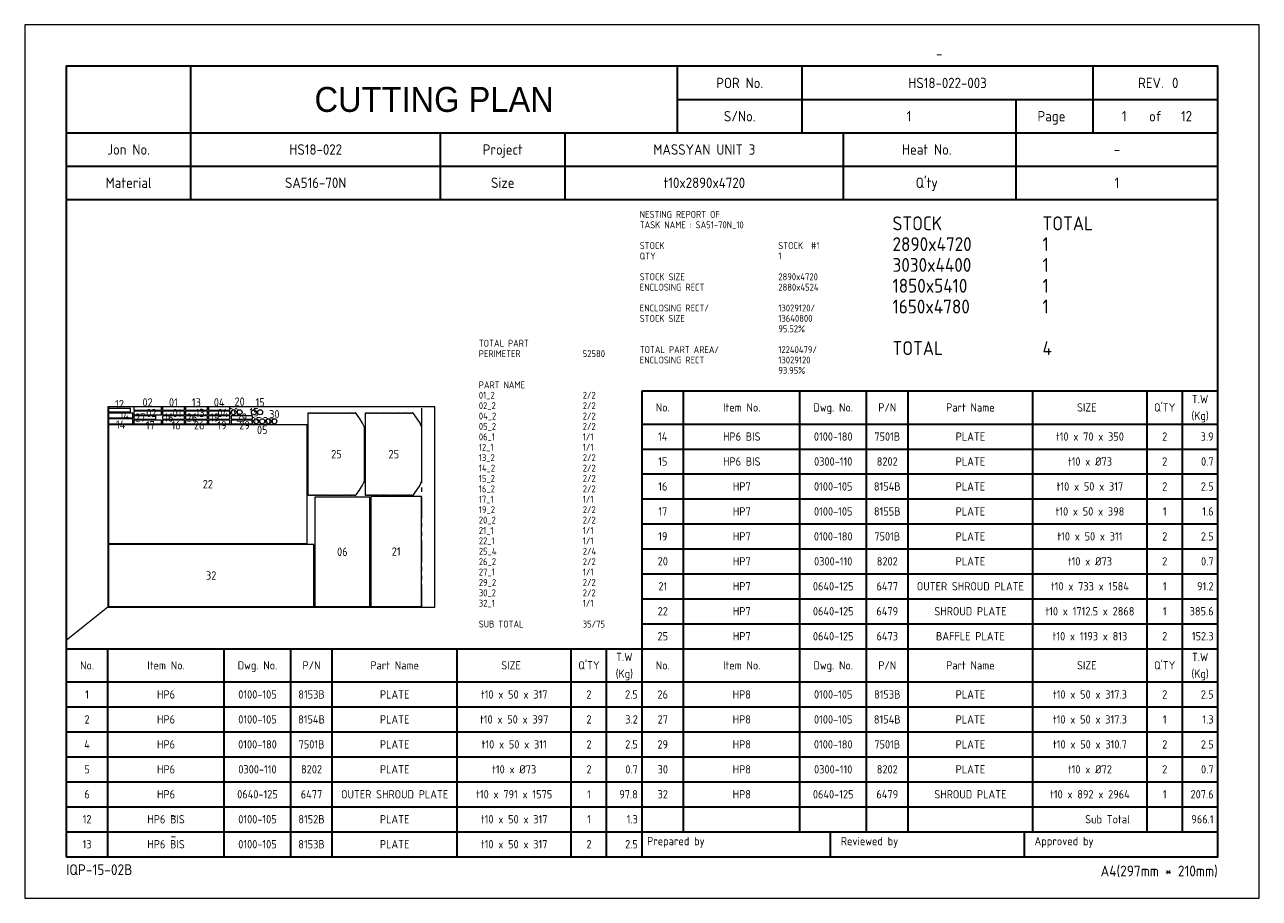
# Model space of a CAD drawing. Header units: millimetres. Extents: x -47360 to 661737, y -45870 to 354580.
# Drawn here: x 300000 to 317820, y 0 to 12600 of the extents above; entities that cross this region are included whole.
import ezdxf
from ezdxf.enums import TextEntityAlignment as Align

# ---------------------------------------------------------------- set-up
doc = ezdxf.new("R2010")
doc.units = ezdxf.units.MM
doc.header["$LTSCALE"] = 10
doc.linetypes.add('PHANTOM', pattern=[63.5, 31.75, -6.35, 6.35, -6.35, 6.35, -6.35])
for name, color, linetype in [('$ENCL_RECT_RESERVED_LAYER$', 4, 'PHANTOM'), ('01_2  010x317.300858012569x50', 7, 'Continuous'), ('02_2  010x397.411470679109x50', 7, 'Continuous'), ('04_2  010x310.703513440031x50', 7, 'Continuous'), ('05_2  010xØ73', 7, 'Continuous'), ('06_1  010x1575x791', 7, 'Continuous'), ('12_1  010x317x50', 7, 'Continuous'), ('13_2  010x317x50', 7, 'Continuous'), ('14_2  010x350x70', 7, 'Continuous'), ('15_2  010xØ73', 7, 'Continuous'), ('16_2  010x317.300858012569x50', 7, 'Continuous'), ('17_1  010x398x50', 7, 'Continuous'), ('19_2  010x310.703513440031x50', 7, 'Continuous'), ('20_2  010xØ73', 7, 'Continuous'), ('21_1  010x1584x733', 7, 'Continuous'), ('22_1  010x2868x1712.5', 7, 'Continuous'), ('25_4__010X1250X900', 7, 'Continuous'), ('26_2  010x317.3x50', 7, 'Continuous'), ('27_1  010x317.3x50', 7, 'Continuous'), ('29_2  010x310.7x50', 7, 'Continuous'), ('30_2  010xØ72', 7, 'Continuous'), ('32_1  010x2964x892', 7, 'Continuous'), ('PART-LABEL', 6, 'Continuous'), ('STOCK', 3, 'Continuous'), ('SUMMARY', 4, 'Continuous'), ('T', 2, 'Continuous')]:
    doc.layers.add(name, color=color, linetype=linetype)
doc.layers.add('PAGE', color=9, linetype='Continuous', plot=False)
doc.layers.add('TITLE', color=15, linetype='Continuous', lineweight=40)
doc.styles.get("Standard").update_dxf_attribs({"font": 'isocp2.shx', "bigfont": 'whgtxt.shx'})

# ---------------------------------------------------------------- blocks, each defined once
blk = doc.blocks.new('CP00')
at = {"layer": 'PAGE'}
blk.add_line((20, 70), (10, 62), dxfattribs=at)
blk.add_lwpolyline([(0, 0), (297, 0), (297, 210), (0, 210)], close=True, dxfattribs=at)
at = {"layer": 'TITLE'}
for p, q in [((40, 184), (40, 200)), ((157, 184), (157, 200)), ((10, 184), (287, 184)), ((10, 168), (287, 168)), ((10, 60), (287, 60)), ((148.5, 16), (287, 16))]:
    blk.add_line(p, q, dxfattribs=at)
at = {"layer": 'TITLE', "color": 8}
for p, q in [((187, 184), (187, 200)), ((257, 184), (257, 192)), ((40, 168), (40, 184)), ((130, 168), (130, 184)), ((238.5, 168), (238.5, 184)), ((10, 176), (287, 176)), ((20, 10), (20, 60)), ((48, 10), (48, 60)), ((64, 10), (64, 60)), ((74, 10), (74, 60)), ((104, 10), (104, 60)), ((131.5, 10), (131.5, 60)), ((140, 10), (140, 60)), ((158.5, 16), (158.5, 60)), ((186.5, 16), (186.5, 60)), ((202.5, 16), (202.5, 60)), ((212.5, 16), (212.5, 60)), ((242.5, 16), (242.5, 60)), ((270, 16), (270, 60)), ((278.5, 16), (278.5, 60)), ((10, 52), (287, 52)), ((10, 46), (287, 46)), ((10, 40), (287, 40)), ((10, 34), (287, 34)), ((10, 28), (287, 28)), ((10, 22), (287, 22)), ((10, 16), (148.5, 16)), ((193.8, 16), (193.8, 10)), ((240.4, 16), (240.4, 10))]:
    blk.add_line(p, q, dxfattribs=at)
at = {"layer": 'TITLE', "color": 9}
for p, q in [((257, 192), (257, 200)), ((157, 192), (287, 192)), ((238.5, 184), (238.5, 192)), ((100, 168), (100, 184)), ((197, 168), (197, 184)), ((148.5, 10), (148.5, 60))]:
    blk.add_line(p, q, dxfattribs=at)
at = {"layer": 'TITLE', "color": 15}
blk.add_lwpolyline([(10, 10), (287, 10), (287, 200), (10, 200)], close=True, dxfattribs=at)
at = {"layer": 'PAGE', "color": 2}
blk.add_attdef('ATT_NESTINGPLANNO', text='', height=2.5, dxfattribs=at).set_placement((220, 203), align=Align.MIDDLE_CENTER)
for tag, p in [('ATT_OWNERITEMNO', (35, 7.09)), ('ATT_PARTNAME', (35, 2.09))]:
    blk.add_attdef(tag, text='', height=2.5, dxfattribs=at).set_placement(p, align=Align.MIDDLE_LEFT)
at = {"layer": 'TITLE', "color": 2}
for s, height, p in [('POR No.', 2.5, (172, 196)), ('S/No.', 2.5, (172, 188)), ('Page', 2.5, (247, 188)), ('of', 2.5, (272, 188)), ('Jon No.', 2.5, (25, 180)), ('Project', 2.5, (115, 180)), ('Heat No.', 2.5, (217, 180)), ('-', 2.5, (262.75, 180)), ('Material', 2.5, (25, 172)), ('Size', 2.5, (115, 172)), ("Q'ty", 2.5, (217, 172)), ('No.', 2, (15, 56)), ('Item No.', 2, (34, 56)), ('Dwg. No.', 2, (56, 56)), ('P/N', 2, (69, 56)), ('Part Name', 2, (89, 56)), ('SIZE', 2, (117, 56)), ("Q'TY", 2, (135.75, 56)), ('T.W', 2, (144.25, 58)), ('No.', 2, (153.5, 56)), ('Item No.', 2, (172.5, 56)), ('Dwg. No.', 2, (194.5, 56)), ('P/N', 2, (207.5, 56)), ('Part Name', 2, (227.5, 56)), ('SIZE', 2, (255.5, 56)), ("Q'TY", 2, (274.25, 56)), ('T.W', 2, (282.75, 58)), ('(Kg)', 2, (144.25, 54)), ('(Kg)', 2, (282.75, 54))]:
    blk.add_text(s, height=height, dxfattribs=at).set_placement(p, align=Align.MIDDLE_CENTER)
blk.add_text('REV.', height=2.5, dxfattribs=at).set_placement((274, 196), align=Align.MIDDLE_RIGHT)
blk.add_text('0', height=2.5, dxfattribs=at).set_placement((276, 196), align=Align.MIDDLE_LEFT)
for s, height, p in [('Prepared by', 2, (149.73, 12.75)), ('Reviewed by', 2, (196.33, 12.75)), ('Approved by', 2, (242.93, 12.75)), ('IQP-15-02B', 2.594, (10, 5.57))]:
    blk.add_text(s, height=height, dxfattribs=at).set_placement(p)
blk.add_text('A4(297mm * 210mm)', height=2.5936, dxfattribs=at).set_placement((287, 5.26), align=Align.RIGHT)
at = {"layer": 'TITLE', "color": 3, "insert": (98.5, 192), "char_height": 6, "width": 59.896, "attachment_point": 5}
blk.add_mtext('{\\fHYHeadLine-Medium|b0|i0|c129|p18;CUTTING PLAN}', dxfattribs=at)
at = {"layer": 'TITLE', "color": 2}
for tag, height, p in [('ATT_PORNO', 2.5, (222, 196)), ('ATT_CUTTINGPLANNO', 2.5, (212.75, 188)), ('ATT_PAGENO', 2.5, (264.5, 188)), ('ATT_PAGESUBTOTAL', 2.5, (279.5, 188)), ('ATT_WONO', 2.5, (70, 180)), ('ATT_PROJECT', 2.5, (163.5, 180)), ('ATT_PORWEIGHT', 2, (278.5, 89)), ('ATT_NETWEIGHT', 2, (278.5, 83)), ('ATT_SAVEWEIGHT', 2, (278.5, 77)), ('ATT_SCRAPWEIGHT', 2, (278.5, 71)), ('ATT_CUTTING', 2, (278.5, 65))]:
    blk.add_attdef(tag, text='', height=height, dxfattribs=at).set_placement(p, align=Align.MIDDLE_CENTER)
at = {"layer": 'TITLE', "color": 3}
for tag, p in [('ATT_MATERIAL', (70, 172)), ('ATT_SIZE', (163.5, 172)), ('ATT_QTY', (262.75, 172))]:
    blk.add_attdef(tag, text='', height=2.5, dxfattribs=at).set_placement(p, align=Align.MIDDLE_CENTER)

msp = doc.modelspace()

# ---------------------------------------------------------------- linework, layer by layer
at = {"layer": '$ENCL_RECT_RESERVED_LAYER$'}
msp.add_lwpolyline([(301210, 4210), (305734.13, 4210), (305734.13, 7089.5), (301210, 7089.5)], close=True, dxfattribs=at)
at = {"layer": '01_2  010x317.300858012569x50'}
for p, q in [((302304.71, 7089.5), (301987.41, 7089.5)), ((301987.41, 7089.5), (301987.41, 7039.5)), ((301987.41, 7039.5), (302304.71, 7039.5)), ((302304.71, 7024.5), (301987.41, 7024.5)), ((301987.41, 7024.5), (301987.41, 6974.5)), ((301987.41, 6974.5), (302304.71, 6974.5)), ((302304.71, 7039.5), (302304.71, 7089.5)), ((302304.71, 6974.5), (302304.71, 7024.5))]:
    msp.add_line(p, q, dxfattribs=at)
at = {"layer": '02_2  010x397.411470679109x50'}
for p, q in [((301972.41, 7089.5), (301575, 7089.5)), ((301575, 7089.5), (301575, 7039.5)), ((301575, 7039.5), (301972.41, 7039.5)), ((301972.41, 7024.5), (301575, 7024.5)), ((301575, 7024.5), (301575, 6974.5)), ((301575, 6974.5), (301972.41, 6974.5)), ((301972.41, 7039.5), (301972.41, 7089.5)), ((301972.41, 6974.5), (301972.41, 7024.5))]:
    msp.add_line(p, q, dxfattribs=at)
at = {"layer": '04_2  010x310.703513440031x50'}
for p, q in [((302962.42, 7089.5), (302651.71, 7089.5)), ((302651.71, 7089.5), (302651.71, 7039.5)), ((302651.71, 7039.5), (302962.42, 7039.5)), ((302962.42, 7024.5), (302651.71, 7024.5)), ((302651.71, 7024.5), (302651.71, 6974.5)), ((302651.71, 6974.5), (302962.42, 6974.5)), ((302962.42, 7039.5), (302962.42, 7089.5)), ((302962.42, 6974.5), (302962.42, 7024.5))]:
    msp.add_line(p, q, dxfattribs=at)
at = {"layer": '05_2  010xØ73'}
for centre in [(303340.5, 6881), (303428.5, 6881)]:
    msp.add_circle(centre, 36.5, dxfattribs=at)
at = {"layer": '06_1  010x1575x791'}
for p, q in [((304980, 5785), (304189, 5785)), ((304189, 5785), (304189, 4210)), ((304980, 4210), (304980, 5785)), ((304189, 4210), (304980, 4210))]:
    msp.add_line(p, q, dxfattribs=at)
at = {"layer": '12_1  010x317x50'}
for p, q in [((301527, 7064.5), (301210, 7064.5)), ((301210, 7064.5), (301210, 7014.5)), ((301210, 7014.5), (301527, 7014.5)), ((301527, 7014.5), (301527, 7064.5))]:
    msp.add_line(p, q, dxfattribs=at)
at = {"layer": '13_2  010x317x50'}
for p, q in [((302636.71, 7089.5), (302319.71, 7089.5)), ((302319.71, 7089.5), (302319.71, 7039.5)), ((302319.71, 7039.5), (302636.71, 7039.5)), ((302636.71, 7024.5), (302319.71, 7024.5)), ((302319.71, 7024.5), (302319.71, 6974.5)), ((302319.71, 6974.5), (302636.71, 6974.5)), ((302636.71, 7039.5), (302636.71, 7089.5)), ((302636.71, 6974.5), (302636.71, 7024.5))]:
    msp.add_line(p, q, dxfattribs=at)
at = {"layer": '14_2  010x350x70'}
for p, q in [((301560, 6999.5), (301210, 6999.5)), ((301210, 6999.5), (301210, 6929.5)), ((301560, 6929.5), (301560, 6999.5)), ((301210, 6929.5), (301560, 6929.5)), ((301560, 6914.5), (301210, 6914.5)), ((301210, 6914.5), (301210, 6844.5)), ((301210, 6844.5), (301560, 6844.5)), ((301560, 6844.5), (301560, 6914.5))]:
    msp.add_line(p, q, dxfattribs=at)
at = {"layer": '15_2  010xØ73'}
for centre in [(303309.57, 7010.26), (303397.57, 7010.26)]:
    msp.add_circle(centre, 36.5, dxfattribs=at)
at = {"layer": '16_2  010x317.300858012569x50'}
for p, q in [((302305.3, 6959.5), (301988, 6959.5)), ((301988, 6959.5), (301988, 6909.5)), ((302305.3, 6909.5), (302305.3, 6959.5)), ((301988, 6909.5), (302305.3, 6909.5)), ((302305.3, 6894.5), (301988, 6894.5)), ((301988, 6894.5), (301988, 6844.5)), ((301988, 6844.5), (302305.3, 6844.5)), ((302305.3, 6844.5), (302305.3, 6894.5))]:
    msp.add_line(p, q, dxfattribs=at)
at = {"layer": '17_1  010x398x50'}
for p, q in [((301973, 6894.5), (301575, 6894.5)), ((301575, 6894.5), (301575, 6844.5)), ((301575, 6844.5), (301973, 6844.5)), ((301973, 6844.5), (301973, 6894.5))]:
    msp.add_line(p, q, dxfattribs=at)
at = {"layer": '19_2  010x310.703513440031x50'}
for p, q in [((302963.3, 6959.5), (302652.6, 6959.5)), ((302652.6, 6959.5), (302652.6, 6909.5)), ((302963.3, 6909.5), (302963.3, 6959.5)), ((302652.6, 6909.5), (302963.3, 6909.5)), ((302963.3, 6894.5), (302652.6, 6894.5)), ((302652.6, 6894.5), (302652.6, 6844.5)), ((302652.6, 6844.5), (302963.3, 6844.5)), ((302963.3, 6844.5), (302963.3, 6894.5))]:
    msp.add_line(p, q, dxfattribs=at)
at = {"layer": '20_2  010xØ73'}
for centre in [(303013.92, 7011), (303101.92, 7011)]:
    msp.add_circle(centre, 36.5, dxfattribs=at)
at = {"layer": '21_1  010x1584x733'}
for p, q in [((305728, 5794), (304995, 5794)), ((304995, 5794), (304995, 4210)), ((305728, 4210), (305728, 5794)), ((304995, 4210), (305728, 4210))]:
    msp.add_line(p, q, dxfattribs=at)
at = {"layer": '22_1  010x2868x1712.5'}
for p, q in [((304078, 6829.5), (301210, 6829.5)), ((301210, 6829.5), (301210, 5117)), ((304078, 5117), (304078, 6829.5)), ((301210, 5117), (304078, 5117))]:
    msp.add_line(p, q, dxfattribs=at)
at = {"layer": '25_4__010X1250X900'}
for p, q in [((304093, 5809), (304093, 7002.34)), ((304093, 7002.34), (304099.04, 7002.34)), ((304111.04, 7002.34), (304121.26, 7002.34)), ((304133.26, 7002.34), (304143.49, 7002.34)), ((304155.49, 7002.34), (304165.71, 7002.34)), ((304177.71, 7002.34), (304187.94, 7002.34)), ((304199.94, 7002.34), (304210.16, 7002.34)), ((304222.16, 7002.34), (304232.39, 7002.34)), ((304244.39, 7002.34), (304254.61, 7002.34)), ((304266.61, 7002.34), (304276.84, 7002.34)), ((304288.84, 7002.34), (304299.06, 7002.34)), ((304311.06, 7002.34), (304321.29, 7002.34)), ((304333.29, 7002.34), (304343.51, 7002.34)), ((304355.51, 7002.34), (304365.74, 7002.34)), ((304377.74, 7002.34), (304387.96, 7002.34)), ((304399.96, 7002.34), (304410.19, 7002.34)), ((304422.19, 7002.34), (304432.41, 7002.34)), ((304444.41, 7002.34), (304454.64, 7002.34)), ((304466.64, 7002.34), (304476.86, 7002.34)), ((304488.86, 7002.34), (304499.09, 7002.34)), ((304511.09, 7002.34), (304521.31, 7002.34)), ((304533.31, 7002.34), (304543.54, 7002.34)), ((304555.54, 7002.34), (304565.76, 7002.34)), ((304577.76, 7002.34), (304587.99, 7002.34)), ((304599.99, 7002.34), (304610.21, 7002.34)), ((304622.21, 7002.34), (304632.44, 7002.34)), ((304644.44, 7002.34), (304654.66, 7002.34)), ((304666.66, 7002.34), (304676.89, 7002.34)), ((304688.89, 7002.34), (304699.11, 7002.34)), ((304711.11, 7002.34), (304721.34, 7002.34)), ((304733.34, 7002.34), (304743.56, 7002.34)), ((304755.56, 7002.34), (304768.87, 7002.34)), ((304921.07, 5809), (304921.07, 7002.34)), ((304921.07, 7002.34), (304927.1, 7002.34)), ((304939.1, 7002.34), (304949.33, 7002.34)), ((304961.33, 7002.34), (304971.55, 7002.34)), ((304983.55, 7002.34), (304993.78, 7002.34)), ((305005.78, 7002.34), (305016, 7002.34)), ((305028, 7002.34), (305038.23, 7002.34)), ((305050.23, 7002.34), (305060.45, 7002.34)), ((305072.45, 7002.34), (305082.68, 7002.34)), ((305094.68, 7002.34), (305104.9, 7002.34)), ((305116.9, 7002.34), (305127.13, 7002.34)), ((305139.13, 7002.34), (305149.35, 7002.34)), ((305161.35, 7002.34), (305171.58, 7002.34)), ((305183.58, 7002.34), (305193.8, 7002.34)), ((305205.8, 7002.34), (305216.03, 7002.34)), ((305228.03, 7002.34), (305238.25, 7002.34)), ((305250.25, 7002.34), (305260.48, 7002.34)), ((305272.48, 7002.34), (305282.7, 7002.34)), ((305294.7, 7002.34), (305304.93, 7002.34)), ((305316.93, 7002.34), (305327.15, 7002.34)), ((305339.15, 7002.34), (305349.38, 7002.34)), ((305361.38, 7002.34), (305371.6, 7002.34)), ((305383.6, 7002.34), (305393.83, 7002.34)), ((305405.83, 7002.34), (305416.05, 7002.34)), ((305428.05, 7002.34), (305438.28, 7002.34)), ((305450.28, 7002.34), (305460.5, 7002.34)), ((305472.5, 7002.34), (305482.73, 7002.34)), ((305494.73, 7002.34), (305504.95, 7002.34)), ((305516.95, 7002.34), (305527.18, 7002.34)), ((305539.18, 7002.34), (305549.4, 7002.34)), ((305561.4, 7002.34), (305571.63, 7002.34)), ((305583.63, 7002.34), (305596.94, 7002.34)), ((304906.07, 6018.87), (304906.07, 6792.47)), ((305734.13, 6018.87), (305734.13, 6792.47)), ((304099.04, 5809), (304093, 5809)), ((304121.26, 5809), (304111.04, 5809)), ((304143.49, 5809), (304133.26, 5809)), ((304165.71, 5809), (304155.49, 5809)), ((304187.94, 5809), (304177.71, 5809)), ((304210.16, 5809), (304199.94, 5809)), ((304232.39, 5809), (304222.16, 5809)), ((304254.61, 5809), (304244.39, 5809)), ((304276.84, 5809), (304266.61, 5809)), ((304299.06, 5809), (304288.84, 5809)), ((304321.29, 5809), (304311.06, 5809)), ((304343.51, 5809), (304333.29, 5809)), ((304365.74, 5809), (304355.51, 5809)), ((304387.96, 5809), (304377.74, 5809)), ((304410.19, 5809), (304399.96, 5809)), ((304432.41, 5809), (304422.19, 5809)), ((304454.64, 5809), (304444.41, 5809)), ((304476.86, 5809), (304466.64, 5809)), ((304499.09, 5809), (304488.86, 5809)), ((304521.31, 5809), (304511.09, 5809)), ((304543.54, 5809), (304533.31, 5809)), ((304565.76, 5809), (304555.54, 5809)), ((304587.99, 5809), (304577.76, 5809)), ((304610.21, 5809), (304599.99, 5809)), ((304632.44, 5809), (304622.21, 5809)), ((304654.66, 5809), (304644.44, 5809)), ((304676.89, 5809), (304666.66, 5809)), ((304699.11, 5809), (304688.89, 5809)), ((304721.34, 5809), (304711.11, 5809)), ((304743.56, 5809), (304733.34, 5809)), ((304768.87, 5809), (304755.56, 5809)), ((304927.1, 5809), (304921.07, 5809)), ((304949.33, 5809), (304939.1, 5809)), ((304971.55, 5809), (304961.33, 5809)), ((304993.78, 5809), (304983.55, 5809)), ((305016, 5809), (305005.78, 5809)), ((305038.23, 5809), (305028, 5809)), ((305060.45, 5809), (305050.23, 5809)), ((305082.68, 5809), (305072.45, 5809)), ((305104.9, 5809), (305094.68, 5809)), ((305127.13, 5809), (305116.9, 5809)), ((305149.35, 5809), (305139.13, 5809)), ((305171.58, 5809), (305161.35, 5809)), ((305193.8, 5809), (305183.58, 5809)), ((305216.03, 5809), (305205.8, 5809)), ((305238.25, 5809), (305228.03, 5809)), ((305260.48, 5809), (305250.25, 5809)), ((305282.7, 5809), (305272.48, 5809)), ((305304.93, 5809), (305294.7, 5809)), ((305327.15, 5809), (305316.93, 5809)), ((305349.38, 5809), (305339.15, 5809)), ((305371.6, 5809), (305361.38, 5809)), ((305393.83, 5809), (305383.6, 5809)), ((305416.05, 5809), (305405.83, 5809)), ((305438.28, 5809), (305428.05, 5809)), ((305460.5, 5809), (305450.28, 5809)), ((305482.73, 5809), (305472.5, 5809)), ((305504.95, 5809), (305494.73, 5809)), ((305527.18, 5809), (305516.95, 5809)), ((305549.4, 5809), (305539.18, 5809)), ((305571.63, 5809), (305561.4, 5809)), ((305596.94, 5809), (305583.63, 5809))]:
    msp.add_line(p, q, dxfattribs=at)
for centre, radius, start, end in [((304105.04, 7002.34), 6, 180.002444, 359.997556), ((304127.26, 7002.34), 6, 180.002256, 359.997744), ((304149.49, 7002.34), 6, 180.002068, 359.997932), ((304171.71, 7002.34), 6, 180.00188, 359.99812), ((304193.94, 7002.34), 6, 180.001692, 359.998308), ((304216.16, 7002.34), 6, 180.001504, 359.998496), ((304238.39, 7002.34), 6, 180.001316, 359.998684), ((304260.61, 7002.34), 6, 180.001128, 359.998872), ((304282.84, 7002.34), 6, 180.00094, 359.99906), ((304305.06, 7002.34), 6, 180.000752, 359.999248), ((304327.29, 7002.34), 6, 180.000564, 359.999436), ((304349.51, 7002.34), 6, 180.000376, 359.999624), ((304371.74, 7002.34), 6, 180.000188, 359.999812), ((304393.96, 7002.34), 6, 180, 0), ((304416.19, 7002.34), 6, 179.999812, 0.000188), ((304438.41, 7002.34), 6, 179.999624, 0.000376), ((304460.64, 7002.34), 6, 179.999436, 0.000564), ((304482.86, 7002.34), 6, 179.999248, 0.000752), ((304505.09, 7002.34), 6, 179.99906, 0.00094), ((304527.31, 7002.34), 6, 179.998872, 0.001128), ((304549.54, 7002.34), 6, 179.998684, 0.001316), ((304571.76, 7002.34), 6, 179.998496, 0.001504), ((304593.99, 7002.34), 6, 179.998308, 0.001692), ((304616.21, 7002.34), 6, 180.001128, 359.998872), ((304638.44, 7002.34), 6, 180.00094, 359.99906), ((304660.66, 7002.34), 6, 180.000752, 359.999248), ((304682.89, 7002.34), 6, 180.000564, 359.999436), ((304705.11, 7002.34), 6, 180.000376, 359.999624), ((304727.34, 7002.34), 6, 180.000188, 359.999812), ((304749.56, 7002.34), 6, 180, 0), ((304768.87, 6990.34), 12, 39.66416, 90), ((304063.74, 6405.67), 928, 24.977901, 39.66416), ((304933.1, 7002.34), 6, 180.002444, 359.997556), ((304955.33, 7002.34), 6, 180.002256, 359.997744), ((304977.55, 7002.34), 6, 180.002068, 359.997932), ((304999.78, 7002.34), 6, 180.00188, 359.99812), ((305022, 7002.34), 6, 180.001692, 359.998308), ((305044.23, 7002.34), 6, 180.001504, 359.998496), ((305066.45, 7002.34), 6, 180.001316, 359.998684), ((305088.68, 7002.34), 6, 180.001128, 359.998872), ((305110.9, 7002.34), 6, 180.00094, 359.99906), ((305133.13, 7002.34), 6, 180.000752, 359.999248), ((305155.35, 7002.34), 6, 180.000564, 359.999436), ((305177.58, 7002.34), 6, 180.000376, 359.999624), ((305199.8, 7002.34), 6, 180.000188, 359.999812), ((305222.03, 7002.34), 6, 180, 0), ((305244.25, 7002.34), 6, 179.999812, 0.000188), ((305266.48, 7002.34), 6, 179.999624, 0.000376), ((305288.7, 7002.34), 6, 179.999436, 0.000564), ((305310.93, 7002.34), 6, 179.999248, 0.000752), ((305333.15, 7002.34), 6, 179.99906, 0.00094), ((305355.38, 7002.34), 6, 179.998872, 0.001128), ((305377.6, 7002.34), 6, 179.998684, 0.001316), ((305399.83, 7002.34), 6, 179.998496, 0.001504), ((305422.05, 7002.34), 6, 179.998308, 0.001692), ((305444.28, 7002.34), 6, 180.001128, 359.998872), ((305466.5, 7002.34), 6, 180.00094, 359.99906), ((305488.73, 7002.34), 6, 180.000752, 359.999248), ((305510.95, 7002.34), 6, 180.000564, 359.999436), ((305533.18, 7002.34), 6, 180.000376, 359.999624), ((305555.4, 7002.34), 6, 180.000188, 359.999812), ((305577.63, 7002.34), 6, 180, 0), ((305596.94, 6990.34), 12, 39.66416, 90), ((304891.8, 6405.67), 928, 24.977901, 39.66416), ((304894.07, 6792.47), 12, 0, 24.977901), ((305722.13, 6792.47), 12, 0, 24.977901), ((304063.74, 6405.67), 928, 320.33584, 335.022099), ((304894.07, 6018.87), 12, 335.022099, 0), ((304891.8, 6405.67), 928, 320.33584, 335.022099), ((305722.13, 6018.87), 12, 335.022099, 0), ((304105.04, 5809), 6, 0.002444, 179.997556), ((304127.26, 5809), 6, 0.002256, 179.997744), ((304149.49, 5809), 6, 0.002068, 179.997932), ((304171.71, 5809), 6, 0.00188, 179.99812), ((304193.94, 5809), 6, 0.001692, 179.998308), ((304216.16, 5809), 6, 0.001504, 179.998496), ((304238.39, 5809), 6, 0.001316, 179.998684), ((304260.61, 5809), 6, 0.001128, 179.998872), ((304282.84, 5809), 6, 0.00094, 179.99906), ((304305.06, 5809), 6, 0.000752, 179.999248), ((304327.29, 5809), 6, 0.000564, 179.999436), ((304349.51, 5809), 6, 0.000376, 179.999624), ((304371.74, 5809), 6, 0.000188, 179.999812), ((304393.96, 5809), 6, 0, 180), ((304416.19, 5809), 6, 359.999812, 180.000188), ((304438.41, 5809), 6, 359.999624, 180.000376), ((304460.64, 5809), 6, 359.999436, 180.000564), ((304482.86, 5809), 6, 359.999248, 180.000752), ((304505.09, 5809), 6, 359.99906, 180.00094), ((304527.31, 5809), 6, 359.998872, 180.001128), ((304549.54, 5809), 6, 359.998684, 180.001316), ((304571.76, 5809), 6, 359.998496, 180.001504), ((304593.99, 5809), 6, 359.998308, 180.001692), ((304616.21, 5809), 6, 0.001128, 179.998872), ((304638.44, 5809), 6, 0.00094, 179.99906), ((304660.66, 5809), 6, 0.000752, 179.999248), ((304682.89, 5809), 6, 0.000564, 179.999436), ((304705.11, 5809), 6, 0.000376, 179.999624), ((304727.34, 5809), 6, 0.000188, 179.999812), ((304749.56, 5809), 6, 0, 180), ((304768.87, 5821), 12, 270, 320.33584), ((304933.1, 5809), 6, 0.002444, 179.997556), ((304955.33, 5809), 6, 0.002256, 179.997744), ((304977.55, 5809), 6, 0.002068, 179.997932), ((304999.78, 5809), 6, 0.00188, 179.99812), ((305022, 5809), 6, 0.001692, 179.998308), ((305044.23, 5809), 6, 0.001504, 179.998496), ((305066.45, 5809), 6, 0.001316, 179.998684), ((305088.68, 5809), 6, 0.001128, 179.998872), ((305110.9, 5809), 6, 0.00094, 179.99906), ((305133.13, 5809), 6, 0.000752, 179.999248), ((305155.35, 5809), 6, 0.000564, 179.999436), ((305177.58, 5809), 6, 0.000376, 179.999624), ((305199.8, 5809), 6, 0.000188, 179.999812), ((305222.03, 5809), 6, 0, 180), ((305244.25, 5809), 6, 359.999812, 180.000188), ((305266.48, 5809), 6, 359.999624, 180.000376), ((305288.7, 5809), 6, 359.999436, 180.000564), ((305310.93, 5809), 6, 359.999248, 180.000752), ((305333.15, 5809), 6, 359.99906, 180.00094), ((305355.38, 5809), 6, 359.998872, 180.001128), ((305377.6, 5809), 6, 359.998684, 180.001316), ((305399.83, 5809), 6, 359.998496, 180.001504), ((305422.05, 5809), 6, 359.998308, 180.001692), ((305444.28, 5809), 6, 0.001128, 179.998872), ((305466.5, 5809), 6, 0.00094, 179.99906), ((305488.73, 5809), 6, 0.000752, 179.999248), ((305510.95, 5809), 6, 0.000564, 179.999436), ((305533.18, 5809), 6, 0.000376, 179.999624), ((305555.4, 5809), 6, 0.000188, 179.999812), ((305577.63, 5809), 6, 0, 180), ((305596.94, 5821), 12, 270, 320.33584)]:
    msp.add_arc(centre, radius, start, end, dxfattribs=at)
at = {"layer": '26_2  010x317.3x50'}
for p, q in [((302637.6, 6959.5), (302320.3, 6959.5)), ((302320.3, 6959.5), (302320.3, 6909.5)), ((302637.6, 6909.5), (302637.6, 6959.5)), ((302320.3, 6909.5), (302637.6, 6909.5)), ((302637.6, 6894.5), (302320.3, 6894.5)), ((302320.3, 6894.5), (302320.3, 6844.5)), ((302320.3, 6844.5), (302637.6, 6844.5)), ((302637.6, 6844.5), (302637.6, 6894.5))]:
    msp.add_line(p, q, dxfattribs=at)
at = {"layer": '27_1  010x317.3x50'}
for p, q in [((301892.3, 6959.5), (301575, 6959.5)), ((301575, 6959.5), (301575, 6909.5)), ((301892.3, 6909.5), (301892.3, 6959.5)), ((301575, 6909.5), (301892.3, 6909.5))]:
    msp.add_line(p, q, dxfattribs=at)
at = {"layer": '29_2  010x310.7x50'}
for p, q in [((303289, 6959.5), (302978.3, 6959.5)), ((302978.3, 6959.5), (302978.3, 6909.5)), ((303289, 6909.5), (303289, 6959.5)), ((302978.3, 6909.5), (303289, 6909.5)), ((303289, 6894.5), (302978.3, 6894.5)), ((302978.3, 6894.5), (302978.3, 6844.5)), ((302978.3, 6844.5), (303289, 6844.5)), ((303289, 6844.5), (303289, 6894.5))]:
    msp.add_line(p, q, dxfattribs=at)
at = {"layer": '30_2  010xØ72'}
for centre in [(303516, 6880.5), (303603, 6880.5)]:
    msp.add_circle(centre, 36, dxfattribs=at)
at = {"layer": '32_1  010x2964x892'}
for p, q in [((304174, 5102), (301210, 5102)), ((301210, 5102), (301210, 4210)), ((304174, 4210), (304174, 5102)), ((301210, 4210), (304174, 4210))]:
    msp.add_line(p, q, dxfattribs=at)
at = {"layer": 'STOCK'}
msp.add_lwpolyline([(301200, 4200), (305920, 4200), (305920, 7090), (301200, 7090)], close=True, dxfattribs=at)
at = {"layer": 'TITLE'}
msp.add_line((308910, 7320), (317220, 7320), dxfattribs=at)
at = {"layer": 'TITLE', "color": 9}
msp.add_line((308910, 3600), (308910, 7320), dxfattribs=at)
at = {"layer": 'TITLE', "color": 8}
for p, q in [((309510, 3600), (309510, 7320)), ((311190, 3600), (311190, 7320)), ((312150, 3600), (312150, 7320)), ((312750, 3600), (312750, 7320)), ((314550, 3600), (314550, 7320)), ((316200, 3600), (316200, 7320)), ((316710, 3600), (316710, 7320)), ((308910, 6840), (317220, 6840)), ((308910, 6480), (317220, 6480)), ((308910, 6120), (317220, 6120)), ((308910, 5760), (317220, 5760)), ((308910, 5400), (317220, 5400)), ((308910, 5040), (317220, 5040)), ((308910, 4680), (317220, 4680)), ((308910, 4320), (317220, 4320)), ((308910, 3960), (317220, 3960))]:
    msp.add_line(p, q, dxfattribs=at)

# ---------------------------------------------------------------- block references
ref = msp.add_blockref('CP00', (300000, 0), dxfattribs=dict(xscale=60, yscale=60, zscale=60))
ref.add_attrib('ATT_WONO', 'HS18-022', dxfattribs={"layer": 'TITLE', "color": 2, "height": 150}).set_placement((304200, 10800), align=Align.MIDDLE_CENTER)
ref.add_attrib('ATT_PROJECT', 'MASSYAN UNIT 3', dxfattribs={"layer": 'TITLE', "color": 2, "height": 150}).set_placement((309810, 10800), align=Align.MIDDLE_CENTER)
ref.add_attrib('ATT_PORNO', 'HS18-022-003', dxfattribs={"layer": 'TITLE', "color": 2, "height": 150}).set_placement((313320, 11760), align=Align.MIDDLE_CENTER)
ref.add_attrib('ATT_OWNERITEMNO', '-', dxfattribs={"layer": 'PAGE', "color": 2, "height": 150}).set_placement((302100, 1200), align=Align.MIDDLE_LEFT)
ref.add_attrib('ATT_PARTNAME', '-', dxfattribs={"layer": 'PAGE', "color": 2, "height": 150}).set_placement((302100, 900), align=Align.MIDDLE_LEFT)
ref.add_attrib('ATT_MATERIAL', 'SA516-70N', dxfattribs={"layer": 'TITLE', "color": 3, "height": 150}).set_placement((304200, 10320), align=Align.MIDDLE_CENTER)
ref.add_attrib('ATT_SIZE', 't10x2890x4720', dxfattribs={"layer": 'TITLE', "color": 3, "height": 150}).set_placement((309810, 10320), align=Align.MIDDLE_CENTER)
ref.add_attrib('ATT_QTY', '1', dxfattribs={"layer": 'TITLE', "color": 3, "height": 150}).set_placement((315765, 10320), align=Align.MIDDLE_CENTER)
ref.add_attrib('ATT_NESTINGPLANNO', '-', dxfattribs={"layer": 'PAGE', "color": 2, "height": 150}).set_placement((313200, 12180), align=Align.MIDDLE_CENTER)
ref.add_attrib('ATT_CUTTINGPLANNO', '1', dxfattribs={"layer": 'TITLE', "color": 2, "height": 150}).set_placement((312765, 11280), align=Align.MIDDLE_CENTER)
ref.add_attrib('ATT_PAGENO', '1', dxfattribs={"layer": 'TITLE', "color": 2, "height": 150}).set_placement((315870, 11280), align=Align.MIDDLE_CENTER)
ref.add_attrib('ATT_PAGESUBTOTAL', '12', dxfattribs={"layer": 'TITLE', "color": 2, "height": 150}).set_placement((316770, 11280), align=Align.MIDDLE_CENTER)

# ---------------------------------------------------------------- texts
at = {"layer": 'PART-LABEL'}
for s, p in [('12', (301368.5, 7127.67)), ('02', (301773.71, 7152.67)), ('01', (302146.06, 7152.67)), ('13', (302478.21, 7152.67)), ('04', (302807.06, 7152.67)), ('20', (303101.92, 7164.26)), ('15', (303397.57, 7154.38)), ('14', (301439.06, 6964.5)), ('27', (301668.32, 6934.5)), ('02', (301827.77, 6999.5)), ('16', (302081.33, 6934.5)), ('01', (302200.12, 6999.5)), ('26', (302413.63, 6934.5)), ('13', (302532.27, 6999.5)), ('19', (302742.63, 6934.5)), ('04', (302861.13, 6999.5)), ('20', (303013.92, 7011)), ('29', (303133.65, 6934.5)), ('15', (303309.57, 7010.26)), ('30', (303603, 6981.78)), ('14', (301385, 6831.94)), ('17', (301813.79, 6821.94)), ('16', (302186.44, 6821.94)), ('26', (302518.74, 6821.94)), ('19', (302847.74, 6821.94)), ('29', (303173.44, 6821.94)), ('05', (303340.5, 6881)), ('05', (303428.5, 6756.37)), ('30', (303516, 6880.5)), ('25', (304499.53, 6405.67)), ('25', (305327.6, 6405.67)), ('22', (302644, 5973.25)), ('06', (304584.5, 4997.5)), ('21', (305361.5, 5002)), ('32', (302692, 4656))]:
    msp.add_text(s, height=120, dxfattribs=at).set_placement(p, align=Align.MIDDLE_CENTER)
at = {"layer": 'SUMMARY'}
for s, p in [('NESTING REPORT OF', (308877.42, 9813.85)), ('TASK NAME : SA51-70N_10', (308877.42, 9663.85)), ('STOCK ', (308877.42, 9363.85)), ('STOCK  #1', (310877.42, 9363.85)), ('QTY', (308877.42, 9213.85)), ('1', (310877.42, 9213.85)), ('STOCK SIZE', (308877.42, 8913.85)), ('2890x4720', (310877.42, 8913.85)), ('ENCLOSING RECT', (308877.42, 8763.85)), ('2880x4524', (310877.42, 8763.85)), ('ENCLOSING RECT/', (308877.42, 8463.85)), ('13029120/', (310877.42, 8463.85)), ('STOCK SIZE', (308877.42, 8313.85)), ('13640800', (310877.42, 8313.85)), ('95.52%', (310877.42, 8163.85)), ('TOTAL PART', (306554.58, 7955.3)), ('PERIMETER', (306554.58, 7805.3)), ('52580', (308054.58, 7805.3)), ('TOTAL PART AREA/', (308877.42, 7863.85)), ('12240479/', (310877.42, 7863.85)), ('ENCLOSING RECT', (308877.42, 7713.85)), ('13029120', (310877.42, 7713.85)), ('93.95%', (310877.42, 7563.85)), ('PART NAME', (306554.58, 7355.3)), ('01_2', (306554.58, 7205.3)), ('02_2', (306554.58, 7055.3)), ('2/2', (308054.58, 7205.3)), ('2/2', (308054.58, 7055.3)), ('04_2', (306554.58, 6905.3)), ('2/2', (308054.58, 6905.3)), ('05_2', (306554.58, 6755.3)), ('2/2', (308054.58, 6755.3)), ('06_1', (306554.58, 6605.3)), ('1/1', (308054.58, 6605.3)), ('12_1', (306554.58, 6455.3)), ('1/1', (308054.58, 6455.3)), ('13_2', (306554.58, 6305.3)), ('14_2', (306554.58, 6155.3)), ('2/2', (308054.58, 6305.3)), ('2/2', (308054.58, 6155.3)), ('15_2', (306554.58, 6005.3)), ('2/2', (308054.58, 6005.3)), ('16_2', (306554.58, 5855.3)), ('2/2', (308054.58, 5855.3)), ('17_1', (306554.58, 5705.3)), ('1/1', (308054.58, 5705.3)), ('19_2', (306554.58, 5555.3)), ('2/2', (308054.58, 5555.3)), ('20_2', (306554.58, 5405.3)), ('21_1', (306554.58, 5255.3)), ('1/1', (308054.58, 5255.3)), ('2/2', (308054.58, 5405.3)), ('22_1', (306554.58, 5105.3)), ('1/1', (308054.58, 5105.3)), ('25_4', (306554.58, 4955.3)), ('2/4', (308054.58, 4955.3)), ('26_2', (306554.58, 4805.3)), ('2/2', (308054.58, 4805.3)), ('27_1', (306554.58, 4655.3)), ('1/1', (308054.58, 4655.3)), ('29_2', (306554.58, 4505.3)), ('30_2', (306554.58, 4355.3)), ('2/2', (308054.58, 4505.3)), ('2/2', (308054.58, 4355.3)), ('32_1', (306554.58, 4205.3)), ('1/1', (308054.58, 4205.3)), ('SUB TOTAL', (306554.58, 3905.3)), ('35/75', (308054.58, 3905.3))]:
    msp.add_text(s, height=100, dxfattribs=at).set_placement(p)
at = {"layer": 'SUMMARY', "color": 2}
for s, p in [('STOCK', (312526.16, 9635.02)), ('TOTAL', (314691.27, 9635.02)), ('2890x4720', (312526.16, 9335.02)), ('1', (314691.27, 9335.02)), ('3030x4400', (312526.16, 9035.02)), ('1', (314691.27, 9035.02)), ('1850x5410', (312526.16, 8735.02)), ('1', (314691.27, 8735.02)), ('1650x4780', (312526.16, 8435.02)), ('1', (314691.27, 8435.02)), ('TOTAL', (312526.16, 7835.02)), ('4', (314691.27, 7835.02))]:
    msp.add_text(s, height=200, dxfattribs=at).set_placement(p)
at = {"layer": 'T'}
for s, p in [('14', (309210, 6600)), ('HP6 BIS', (310350, 6600)), ('0100-180', (311670, 6600)), ('7501B', (312450, 6600)), ('PLATE', (313650, 6600)), ('t10 x 70 x 350', (315375, 6600)), ('2', (316455, 6600)), ('15', (309210, 6240)), ('HP6 BIS', (310350, 6240)), ('0300-110', (311670, 6240)), ('8202', (312450, 6240)), ('PLATE', (313650, 6240)), ('t10 x %%C73', (315375, 6240)), ('2', (316455, 6240)), ('16', (309210, 5880)), ('HP7', (310350, 5880)), ('0100-105', (311670, 5880)), ('8154B', (312450, 5880)), ('PLATE', (313650, 5880)), ('t10 x 50 x 317', (315375, 5880)), ('2', (316455, 5880)), ('17', (309210, 5520)), ('HP7', (310350, 5520)), ('0100-105', (311670, 5520)), ('8155B', (312450, 5520)), ('PLATE', (313650, 5520)), ('t10 x 50 x 398', (315375, 5520)), ('1', (316455, 5520)), ('19', (309210, 5160)), ('HP7', (310350, 5160)), ('0100-180', (311670, 5160)), ('7501B', (312450, 5160)), ('PLATE', (313650, 5160)), ('t10 x 50 x 311', (315375, 5160)), ('2', (316455, 5160)), ('20', (309210, 4800)), ('HP7', (310350, 4800)), ('0300-110', (311670, 4800)), ('8202', (312450, 4800)), ('PLATE', (313650, 4800)), ('t10 x %%C73', (315375, 4800)), ('2', (316455, 4800)), ('21', (309210, 4440)), ('HP7', (310350, 4440)), ('0640-125', (311670, 4440)), ('6477', (312450, 4440)), ('OUTER SHROUD PLATE', (313650, 4440)), ('t10 x 733 x 1584', (315375, 4440)), ('1', (316455, 4440)), ('22', (309210, 4080)), ('HP7', (310350, 4080)), ('0640-125', (311670, 4080)), ('6479', (312450, 4080)), ('SHROUD PLATE', (313650, 4080)), ('t10 x 1712.5 x 2868', (315375, 4080)), ('1', (316455, 4080)), ('25', (309210, 3720)), ('HP7', (310350, 3720)), ('0640-125', (311670, 3720)), ('6473', (312450, 3720)), ('BAFFLE PLATE', (313650, 3720)), ('t10 x 1193 x 813', (315375, 3720)), ('2', (316455, 3720)), ('1', (300900, 2880)), ('HP6', (302040, 2880)), ('0100-105', (303360, 2880)), ('8153B', (304140, 2880)), ('PLATE', (305340, 2880)), ('t10 x 50 x 317', (307065, 2880)), ('2', (308145, 2880)), ('26', (309210, 2880)), ('HP8', (310350, 2880)), ('0100-105', (311670, 2880)), ('8153B', (312450, 2880)), ('PLATE', (313650, 2880)), ('t10 x 50 x 317.3', (315375, 2880)), ('2', (316455, 2880)), ('2', (300900, 2520)), ('HP6', (302040, 2520)), ('0100-105', (303360, 2520)), ('8154B', (304140, 2520)), ('PLATE', (305340, 2520)), ('t10 x 50 x 397', (307065, 2520)), ('2', (308145, 2520)), ('27', (309210, 2520)), ('HP8', (310350, 2520)), ('0100-105', (311670, 2520)), ('8154B', (312450, 2520)), ('PLATE', (313650, 2520)), ('t10 x 50 x 317.3', (315375, 2520)), ('1', (316455, 2520)), ('4', (300900, 2160)), ('HP6', (302040, 2160)), ('0100-180', (303360, 2160)), ('7501B', (304140, 2160)), ('PLATE', (305340, 2160)), ('t10 x 50 x 311', (307065, 2160)), ('2', (308145, 2160)), ('29', (309210, 2160)), ('HP8', (310350, 2160)), ('0100-180', (311670, 2160)), ('7501B', (312450, 2160)), ('PLATE', (313650, 2160)), ('t10 x 50 x 310.7', (315375, 2160)), ('2', (316455, 2160)), ('5', (300900, 1800)), ('HP6', (302040, 1800)), ('0300-110', (303360, 1800)), ('8202', (304140, 1800)), ('PLATE', (305340, 1800)), ('t10 x %%C73', (307065, 1800)), ('2', (308145, 1800)), ('30', (309210, 1800)), ('HP8', (310350, 1800)), ('0300-110', (311670, 1800)), ('8202', (312450, 1800)), ('PLATE', (313650, 1800)), ('t10 x %%C72', (315375, 1800)), ('2', (316455, 1800)), ('6', (300900, 1440)), ('HP6', (302040, 1440)), ('0640-125', (303360, 1440)), ('6477', (304140, 1440)), ('OUTER SHROUD PLATE', (305340, 1440)), ('t10 x 791 x 1575', (307065, 1440)), ('1', (308145, 1440)), ('32', (309210, 1440)), ('HP8', (310350, 1440)), ('0640-125', (311670, 1440)), ('6479', (312450, 1440)), ('SHROUD PLATE', (313650, 1440)), ('t10 x 892 x 2964', (315375, 1440)), ('1', (316455, 1440)), ('12', (300900, 1080)), ('HP6 BIS', (302040, 1080)), ('0100-105', (303360, 1080)), ('8152B', (304140, 1080)), ('PLATE', (305340, 1080)), ('t10 x 50 x 317', (307065, 1080)), ('1', (308145, 1080)), ('Sub Total', (315630, 1080)), ('13', (300900, 720)), ('HP6 BIS', (302040, 720)), ('0100-105', (303360, 720)), ('8153B', (304140, 720)), ('PLATE', (305340, 720)), ('t10 x 50 x 317', (307065, 720)), ('2', (308145, 720))]:
    msp.add_text(s, height=120, dxfattribs=at).set_placement(p, align=Align.CENTER)
for s, p in [('3.9', (317160, 6600)), ('0.7', (317160, 6240)), ('2.5', (317160, 5880)), ('1.6', (317160, 5520)), ('2.5', (317160, 5160)), ('0.7', (317160, 4800)), ('91.2', (317160, 4440)), ('385.6', (317160, 4080)), ('152.3', (317160, 3720)), ('2.5', (308850, 2880)), ('2.5', (317160, 2880)), ('3.2', (308850, 2520)), ('1.3', (317160, 2520)), ('2.5', (308850, 2160)), ('2.5', (317160, 2160)), ('0.7', (308850, 1800)), ('0.7', (317160, 1800)), ('97.8', (308850, 1440)), ('207.6', (317160, 1440)), ('1.3', (308850, 1080)), ('966.1', (317160, 1080)), ('2.5', (308850, 720))]:
    msp.add_text(s, height=120, dxfattribs=at).set_placement(p, align=Align.RIGHT)
at = {"layer": 'TITLE', "color": 2}
for s, p in [('No.', (309210, 7080)), ('Item No.', (310350, 7080)), ('Dwg. No.', (311670, 7080)), ('P/N', (312450, 7080)), ('Part Name', (313650, 7080)), ('SIZE', (315330, 7080)), ("Q'TY", (316455, 7080)), ('T.W', (316965, 7200)), ('(Kg)', (316965, 6960))]:
    msp.add_text(s, height=120, dxfattribs=at).set_placement(p, align=Align.MIDDLE_CENTER)

doc.saveas('drawing.dxf')
